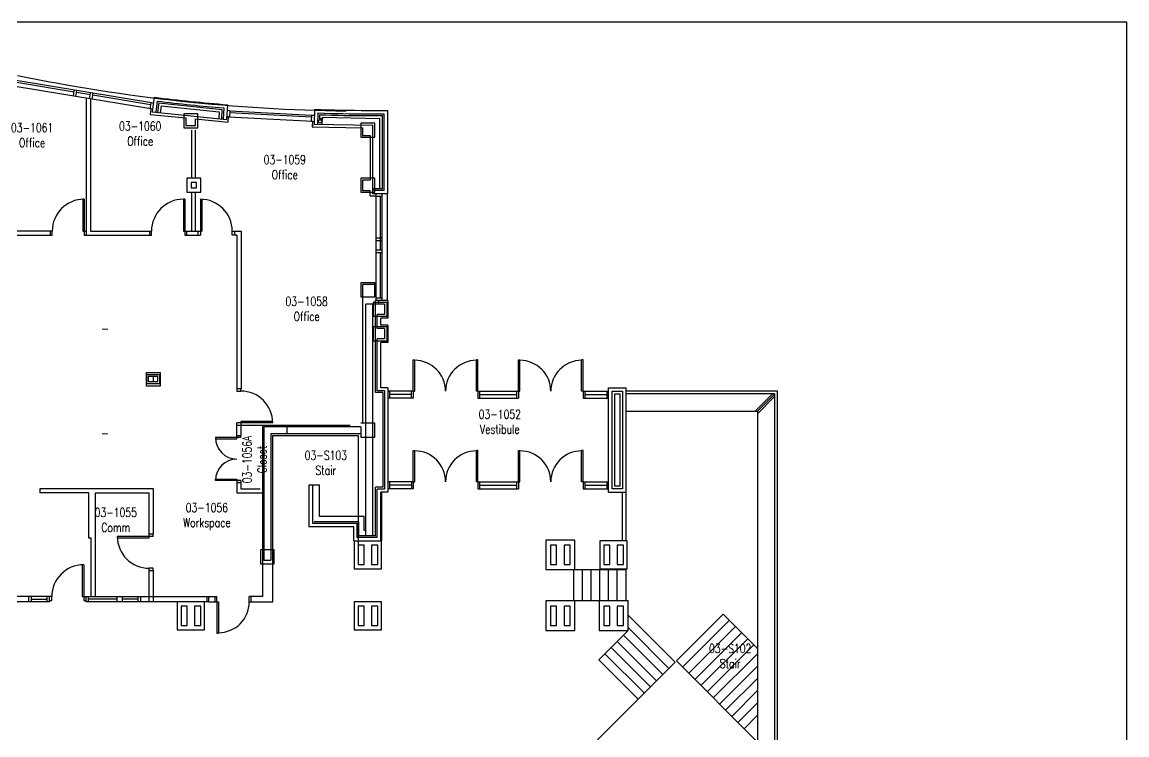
# Model space of a CAD drawing. Extents: x 11182 to 734459, y -1391328 to 152085.
# Drawn here: x 221500 to 253217, y 8977 to 29447 of the extents above; entities that cross this region are included whole.
import ezdxf
from ezdxf.enums import TextEntityAlignment as Align

# ---------------------------------------------------------------- set-up
doc = ezdxf.new("R2010")
doc.units = 0
doc.header["$LTSCALE"] = 500
doc.header["$MEASUREMENT"] = 0
doc.layers.add('0_Defpoints', color=106, linetype='CONTINUOUS', plot=False)
for name, color, linetype in [('0_room_data', 7, 'CONTINUOUS'), ('1_Wall_Exist', 251, 'CONTINUOUS'), ('3_Text', 7, 'CONTINUOUS')]:
    doc.layers.add(name, color=color, linetype=linetype)
doc.styles.add('1_200', font='simplex.shx', dxfattribs={"width": 0.75, "height": 460})

# ---------------------------------------------------------------- blocks, each defined once
blk = doc.blocks.new('room_data')
at = {"layer": '3_Text', "style": '1_200', "width": 0.75}
for tag, p in [('ROOMNUM', (0, 0)), ('ROOMUSE', (0, -575))]:
    blk.add_attdef(tag, text='', height=345, dxfattribs=at).set_placement(p, align=Align.MIDDLE_CENTER)

msp = doc.modelspace()

# ---------------------------------------------------------------- linework, layer by layer
at = {"layer": '0_Defpoints'}
msp.add_lwpolyline([(179247, 29447), (179247, -18416), (253217, -18416), (253217, 29447)], close=True, dxfattribs=at)
at = {"layer": '1_Wall_Exist'}
for p, q in [((225249, 26947), (221244, 27607)), ((225268, 27121), (221272, 27780)), ((221338, 27718), (222991, 27446)), ((222971, 27322), (222999, 27495)), ((223045, 27310), (223073, 27483)), ((223065, 27434), (223460, 27368)), ((223439, 27245), (223468, 27418)), ((223513, 27233), (223542, 27406)), ((223534, 27356), (225186, 27084)), ((225296, 27288), (225238, 26867)), ((223342, 27261), (223342, 23325)), ((223462, 27241), (223462, 23445)), ((225194, 27133), (225166, 26960)), ((225382, 27177), (225338, 26857)), ((225425, 27124), (225388, 26852)), ((225425, 27124), (227237, 26940)), ((225489, 27042), (225462, 26844)), ((225489, 27042), (227158, 26872)), ((227290, 26982), (227269, 26660)), ((227396, 27074), (227369, 26650)), ((225200, 26955), (225178, 26798)), ((225178, 26798), (226204, 26693)), ((225238, 26867), (227369, 26650)), ((226546, 26809), (226146, 26809)), ((226146, 26809), (226146, 26409)), ((226204, 26693), (226204, 26475)), ((226481, 26475), (226481, 26665)), ((226481, 26665), (227414, 26570)), ((226546, 26409), (226546, 26809)), ((227158, 26872), (227145, 26673)), ((227237, 26940), (227220, 26665)), ((227451, 26725), (227376, 26730)), ((227461, 26900), (227386, 26904)), ((227414, 26570), (227424, 26727)), ((227424, 26727), (229837, 26599)), ((227461, 26900), (227451, 26725)), ((227458, 26850), (229809, 26726)), ((227461, 26900), (229811, 26776)), ((229811, 26776), (229801, 26601)), ((229811, 26776), (229891, 26771)), ((229896, 26941), (229884, 26516)), ((229993, 26838), (229984, 26514)), ((230042, 26786), (230039, 26667)), ((230114, 26667), (230039, 26667)), ((230115, 26709), (230109, 26512)), ((230113, 26712), (231771, 26680)), ((231426, 26911), (231996, 26911)), ((231426, 26811), (231896, 26811)), ((231426, 26761), (231846, 26761)), ((231771, 24662), (231771, 26680)), ((231846, 24662), (231846, 26761)), ((231896, 24612), (231896, 26811)), ((231996, 24512), (231996, 26911)), ((226146, 26409), (226546, 26409)), ((226204, 26475), (226481, 26475)), ((226360, 26345), (226360, 24964)), ((226480, 24964), (226480, 26345)), ((229801, 26601), (229887, 26596)), ((229837, 26599), (229832, 26442)), ((229832, 26442), (231276, 26414)), ((229837, 26599), (229834, 26442)), ((229884, 26516), (231571, 26483)), ((231626, 26541), (231226, 26541)), ((231226, 26541), (231226, 26141)), ((231276, 26414), (231276, 26191)), ((231571, 24512), (231571, 26483)), ((231626, 26141), (231626, 26541)), ((231226, 26141), (231626, 26141)), ((231276, 26191), (231496, 26191)), ((231496, 26191), (231496, 24912)), ((226630, 24964), (226230, 24964)), ((226230, 24964), (226230, 24564)), ((226505, 24839), (226355, 24839)), ((226355, 24839), (226355, 24689)), ((226505, 24689), (226505, 24839)), ((226630, 24564), (226630, 24964)), ((231626, 24962), (231226, 24962)), ((231226, 24962), (231226, 24562)), ((231276, 24912), (231276, 24612)), ((231496, 24912), (231276, 24912)), ((231626, 24562), (231626, 24962)), ((226230, 24564), (226630, 24564)), ((226355, 24689), (226505, 24689)), ((226360, 24564), (226360, 23445)), ((226480, 23445), (226480, 24564)), ((231226, 24562), (231626, 24562)), ((231276, 24612), (231496, 24612)), ((231496, 24462), (231496, 24612)), ((231496, 24462), (231651, 24462)), ((231846, 24662), (231571, 24662)), ((231896, 24612), (231571, 24612)), ((231996, 24512), (231571, 24512)), ((231651, 24512), (231651, 21448)), ((231826, 24437), (231651, 24437)), ((231776, 24437), (231776, 22905)), ((231826, 24512), (231826, 21448)), ((231976, 24512), (231976, 21448)), ((223240, 24360), (223240, 23445)), ((223280, 24360), (223240, 24360)), ((223280, 24360), (223280, 23330)), ((226130, 24360), (226130, 23445)), ((226170, 24360), (226130, 24360)), ((226170, 24360), (226170, 23330)), ((226617, 24360), (226657, 24360)), ((226617, 24360), (226617, 23330)), ((226657, 24360), (226657, 23445)), ((217118, 23325), (222302, 23325)), ((222365, 23445), (220525, 23445)), ((222302, 23445), (222302, 23325)), ((222302, 23330), (222365, 23330)), ((222365, 23330), (222365, 23445)), ((223240, 23445), (223342, 23445)), ((223280, 23330), (223342, 23330)), ((223342, 23325), (225153, 23325)), ((223462, 23445), (225215, 23445)), ((225153, 23445), (225153, 23325)), ((225153, 23330), (225215, 23330)), ((225215, 23330), (225215, 23445)), ((226130, 23445), (226657, 23445)), ((226170, 23330), (226233, 23330)), ((226233, 23325), (226233, 23445)), ((226233, 23325), (226555, 23325)), ((226555, 23325), (226555, 23445)), ((226555, 23330), (226617, 23330)), ((227532, 23445), (227785, 23445)), ((227532, 23330), (227532, 23445)), ((227595, 23330), (227532, 23330)), ((227595, 23445), (227595, 23325)), ((227665, 23325), (227595, 23325)), ((227665, 23325), (227665, 18850)), ((227785, 23445), (227785, 18913)), ((231651, 23249), (231826, 23249)), ((231651, 23174), (231826, 23174)), ((231651, 22905), (231826, 22905)), ((231651, 22830), (231826, 22830)), ((231776, 22830), (231776, 21523)), ((231226, 21962), (231226, 21562)), ((231626, 21962), (231226, 21962)), ((231651, 21912), (231276, 21912)), ((231276, 21912), (231276, 17925)), ((231626, 21562), (231626, 21962)), ((231226, 21562), (231626, 21562)), ((231906, 21348), (231371, 21348)), ((231371, 14698), (231371, 21348)), ((231571, 14698), (231571, 21348)), ((231976, 21398), (231576, 21398)), ((231576, 21398), (231576, 20998)), ((231646, 18808), (231646, 21448)), ((231996, 21448), (231646, 21448)), ((231826, 21523), (231651, 21523)), ((231743, 21348), (231743, 21448)), ((231906, 21348), (231906, 21048)), ((231976, 20998), (231976, 21398)), ((231996, 21448), (231996, 20948)), ((231576, 20998), (231976, 20998)), ((231906, 21048), (231696, 21048)), ((231696, 20648), (231696, 21048)), ((231996, 20948), (231796, 20948)), ((231796, 20748), (231796, 20948)), ((231976, 20698), (231576, 20698)), ((231576, 20698), (231576, 20298)), ((231906, 20648), (231696, 20648)), ((231996, 20748), (231796, 20748)), ((231906, 20648), (231906, 20348)), ((231976, 20298), (231976, 20698)), ((231996, 20748), (231996, 20248)), ((231906, 20348), (231696, 20348)), ((231696, 18858), (231696, 20348)), ((231576, 20298), (231976, 20298)), ((231996, 20248), (231796, 20248)), ((231796, 18948), (231796, 20248)), ((232726, 19748), (232770, 19748)), ((232727, 18848), (232727, 19748)), ((232770, 18848), (232770, 19748)), ((234585, 19748), (234541, 19748)), ((234542, 18848), (234542, 19748)), ((234585, 18848), (234585, 19748)), ((235749, 18848), (235749, 19748)), ((235749, 19748), (235793, 19748)), ((235792, 18848), (235792, 19748)), ((237607, 19748), (237563, 19748)), ((237564, 18848), (237564, 19748)), ((237607, 18848), (237607, 19748)), ((225067, 18993), (225067, 19387)), ((225067, 19387), (225461, 19387)), ((225461, 19387), (225461, 18993)), ((225444, 19322), (225070, 19322)), ((225070, 19322), (225070, 19073)), ((225070, 19073), (225444, 19073)), ((225120, 19272), (225120, 19123)), ((225394, 19272), (225120, 19272)), ((225120, 19123), (225394, 19123)), ((225269, 19123), (225269, 19272)), ((225394, 19123), (225394, 19272)), ((225444, 19322), (225444, 19073)), ((225461, 18993), (225067, 18993)), ((227780, 18913), (227660, 18913)), ((227665, 18850), (227780, 18850)), ((227780, 18850), (227780, 18913)), ((231856, 18808), (231646, 18808)), ((231906, 18858), (231696, 18858)), ((231996, 18948), (231796, 18948)), ((231856, 18808), (231856, 16088)), ((231906, 18858), (231906, 16038)), ((231996, 18948), (231996, 15948)), ((232726, 18848), (231996, 18848)), ((232046, 18848), (232046, 18648)), ((232676, 18748), (232046, 18748)), ((232676, 18648), (232676, 18848)), ((232726, 18848), (232726, 18648)), ((232727, 18848), (232771, 18848)), ((234585, 18848), (234541, 18848)), ((234586, 18848), (235748, 18848)), ((234586, 18848), (234586, 18648)), ((234636, 18848), (234636, 18648)), ((234636, 18748), (235698, 18748)), ((235698, 18848), (235698, 18648)), ((235748, 18848), (235748, 18648)), ((235749, 18848), (235793, 18848)), ((237607, 18848), (237563, 18848)), ((237608, 18848), (238338, 18848)), ((237608, 18848), (237608, 18648)), ((237658, 18848), (237658, 18648)), ((237658, 18748), (238288, 18748)), ((238288, 18848), (238288, 18648)), ((238338, 15948), (238338, 18948)), ((238338, 18948), (238838, 18948)), ((238438, 16048), (238438, 18848)), ((238438, 18848), (238738, 18848)), ((238513, 16123), (238513, 18773)), ((238513, 18773), (238663, 18773)), ((238663, 18773), (238663, 16123)), ((238738, 18848), (238738, 16048)), ((238838, 14548), (238838, 18948)), ((243188, 18848), (238838, 18848)), ((243113, 18773), (238838, 18773)), ((243042, 18773), (242542, 18273)), ((243113, 18773), (242613, 18273)), ((243113, 8292), (243113, 18773)), ((243188, 8292), (243188, 18848)), ((232726, 18648), (231996, 18648)), ((234586, 18648), (235748, 18648)), ((237608, 18648), (238338, 18648)), ((243113, 18702), (242613, 18202)), ((238838, 18273), (242613, 18273)), ((242613, 18273), (242613, 8286)), ((227665, 17475), (227665, 17935)), ((228695, 17935), (227665, 17935)), ((227665, 17873), (230921, 17873)), ((228695, 17975), (227780, 17975)), ((227780, 17975), (227780, 17578)), ((228398, 17873), (228398, 12948)), ((228440, 17823), (228440, 13998)), ((231226, 17823), (228440, 17823)), ((229111, 17623), (229111, 17823)), ((231626, 17925), (231226, 17925)), ((231226, 17823), (231226, 17525)), ((231626, 17525), (231626, 17925)), ((227775, 17515), (227050, 17515)), ((227050, 17515), (227050, 17475)), ((227050, 17475), (227665, 17475)), ((227665, 17578), (227780, 17578)), ((227775, 17515), (227775, 17578)), ((228640, 17623), (228640, 13998)), ((231226, 17623), (228640, 17623)), ((228698, 12798), (228698, 17573)), ((228698, 17573), (231144, 17573)), ((231144, 17573), (231144, 13873)), ((231226, 17525), (231626, 17525)), ((232727, 17148), (232771, 17148)), ((232727, 16248), (232727, 17148)), ((232770, 16248), (232770, 17148)), ((234585, 17148), (234541, 17148)), ((234542, 16248), (234542, 17148)), ((234585, 16248), (234585, 17148)), ((235749, 16248), (235749, 17148)), ((235749, 17148), (235793, 17148)), ((235792, 16248), (235792, 17148)), ((237607, 17148), (237563, 17148)), ((237564, 16248), (237564, 17148)), ((237607, 16248), (237607, 17148)), ((227050, 16325), (227665, 16325)), ((227050, 16285), (227050, 16325)), ((227775, 16285), (227050, 16285)), ((227665, 16325), (227665, 15928)), ((227665, 16223), (227780, 16223)), ((227775, 16285), (227775, 16223)), ((227780, 16223), (227780, 16048)), ((232726, 16248), (231996, 16248)), ((232046, 16248), (232046, 16048)), ((232676, 16248), (232676, 16048)), ((232726, 16248), (232726, 16048)), ((232727, 16248), (232771, 16248)), ((234585, 16248), (234541, 16248)), ((234586, 16248), (235748, 16248)), ((234586, 16248), (234586, 16048)), ((234636, 16248), (234636, 16048)), ((235698, 16248), (235698, 16048)), ((235748, 16248), (235748, 16048)), ((235749, 16248), (235793, 16248)), ((237607, 16248), (237563, 16248)), ((237608, 16248), (238338, 16248)), ((237608, 16248), (237608, 16048)), ((237658, 16248), (237658, 16048)), ((238288, 16248), (238288, 16048)), ((225269, 16048), (222008, 16048)), ((222008, 16048), (222008, 15928)), ((223415, 15928), (222008, 15928)), ((223415, 14624), (223415, 15928)), ((223599, 15928), (223599, 12948)), ((223599, 15928), (225149, 15928)), ((225149, 14637), (225149, 15928)), ((225269, 14740), (225269, 16048)), ((227665, 15928), (228398, 15928)), ((227780, 16048), (228335, 16048)), ((230034, 16148), (229734, 16148)), ((229734, 16148), (229734, 14948)), ((229834, 16148), (229834, 15048)), ((230034, 15248), (230034, 16148)), ((231856, 16088), (231646, 16088)), ((231646, 14698), (231646, 16088)), ((231906, 16038), (231696, 16038)), ((231696, 14648), (231696, 16038)), ((231996, 15948), (231796, 15948)), ((231796, 14548), (231796, 15948)), ((231826, 14548), (231826, 15948)), ((232726, 16048), (231996, 16048)), ((232676, 16148), (232046, 16148)), ((234586, 16048), (235748, 16048)), ((234636, 16148), (235698, 16148)), ((237608, 16048), (238338, 16048)), ((237658, 16148), (238288, 16148)), ((238338, 15948), (238838, 15948)), ((238738, 16048), (238438, 16048)), ((238663, 16123), (238513, 16123)), ((238738, 14548), (238738, 15948)), ((231319, 15248), (230034, 15248)), ((231319, 14848), (231319, 15248)), ((231019, 14948), (229734, 14948)), ((231119, 15048), (229834, 15048)), ((231169, 15098), (229884, 15098)), ((231019, 14548), (231019, 14948)), ((231119, 14648), (231119, 15048)), ((231169, 14698), (231169, 15098)), ((223479, 14624), (223415, 14624)), ((223479, 12948), (223479, 14624)), ((225264, 14677), (224234, 14677)), ((224234, 14677), (224234, 14637)), ((224234, 14637), (225149, 14637)), ((225264, 14740), (225149, 14740)), ((225264, 14677), (225264, 14740)), ((231696, 14648), (231119, 14648)), ((231646, 14698), (231169, 14698)), ((231371, 14848), (231319, 14848)), ((228741, 14294), (228341, 14294)), ((228341, 14294), (228341, 13894)), ((228741, 13894), (228741, 14294)), ((231019, 14548), (231826, 14548)), ((231036, 14548), (231036, 13748)), ((231319, 14423), (231144, 14423)), ((231319, 13873), (231319, 14423)), ((231709, 14423), (231534, 14423)), ((231534, 14423), (231534, 13873)), ((231709, 13873), (231709, 14423)), ((231817, 13748), (231817, 14548)), ((236536, 14573), (236536, 13723)), ((237367, 14573), (236536, 14573)), ((236844, 14423), (236669, 14423)), ((236669, 14423), (236669, 13873)), ((236844, 13873), (236844, 14423)), ((237234, 14423), (237059, 14423)), ((237059, 14423), (237059, 13873)), ((237234, 13873), (237234, 14423)), ((237367, 13723), (237367, 14573)), ((238090, 14548), (238090, 13748)), ((238871, 14548), (238090, 14548)), ((238373, 14423), (238198, 14423)), ((238198, 14423), (238198, 13873)), ((238373, 13873), (238373, 14423)), ((238763, 14423), (238588, 14423)), ((238588, 14423), (238588, 13873)), ((238763, 13873), (238763, 14423)), ((238871, 13748), (238871, 14548)), ((228440, 13998), (228640, 13998)), ((223228, 13863), (223228, 12948)), ((223268, 13863), (223228, 13863)), ((223268, 13863), (223268, 12833)), ((225149, 12798), (225149, 13762)), ((225264, 13762), (225149, 13762)), ((225149, 13700), (225269, 13700)), ((225264, 13700), (225264, 13762)), ((225269, 12798), (225269, 13700)), ((228341, 13894), (228741, 13894)), ((231036, 13748), (231817, 13748)), ((231144, 13873), (231319, 13873)), ((231534, 13873), (231709, 13873)), ((236536, 13723), (238838, 13723)), ((236669, 13873), (236844, 13873)), ((237059, 13873), (237234, 13873)), ((237338, 12823), (237338, 13723)), ((237588, 12823), (237588, 13723)), ((237838, 12823), (237838, 13723)), ((238088, 12823), (238088, 13723)), ((238090, 13748), (238871, 13748)), ((238198, 13873), (238373, 13873)), ((238338, 12823), (238338, 13723)), ((238588, 13873), (238763, 13873)), ((238588, 12823), (238588, 13723)), ((238838, 12823), (238838, 13723)), ((222353, 12948), (217199, 12948)), ((222290, 12798), (217262, 12798)), ((221690, 12798), (221690, 12948)), ((221768, 12798), (221768, 12948)), ((221768, 12873), (222218, 12873)), ((222218, 12798), (222218, 12948)), ((222290, 12798), (222290, 12948)), ((222290, 12833), (222353, 12833)), ((222353, 12833), (222353, 12948)), ((223228, 12948), (227092, 12948)), ((223268, 12833), (223330, 12833)), ((223330, 12948), (223330, 12798)), ((226859, 12798), (223330, 12798)), ((223405, 12798), (223405, 12948)), ((224228, 12873), (223405, 12873)), ((224228, 12798), (224228, 12948)), ((224378, 12798), (224378, 12949)), ((224828, 12873), (224378, 12873)), ((224828, 12798), (224828, 12948)), ((224907, 12798), (224907, 12948)), ((225956, 12798), (225956, 11998)), ((226737, 11998), (226737, 12798)), ((226809, 12798), (226809, 12948)), ((226859, 12798), (226859, 12948)), ((226860, 12798), (227136, 12798)), ((227042, 12798), (227042, 12948)), ((227092, 12798), (227092, 12948)), ((227093, 12798), (227093, 11898)), ((227136, 12798), (227136, 11898)), ((228022, 12798), (228022, 12948)), ((228398, 12948), (228022, 12948)), ((228022, 12798), (228698, 12798)), ((228072, 12798), (228072, 12948)), ((231036, 12798), (231036, 11998)), ((231817, 12798), (231036, 12798)), ((231817, 11998), (231817, 12798)), ((236536, 12823), (236536, 11973)), ((238896, 12823), (236536, 12823)), ((237367, 11973), (237367, 12823)), ((238065, 12823), (238065, 11973)), ((238896, 11973), (238896, 12823)), ((226239, 12673), (226064, 12673)), ((226064, 12673), (226064, 12123)), ((226239, 12123), (226239, 12673)), ((226629, 12673), (226454, 12673)), ((226454, 12673), (226454, 12123)), ((226629, 12123), (226629, 12673)), ((231319, 12673), (231144, 12673)), ((231144, 12673), (231144, 12123)), ((231319, 12123), (231319, 12673)), ((231709, 12673), (231534, 12673)), ((231534, 12673), (231534, 12123)), ((231709, 12123), (231709, 12673)), ((236844, 12673), (236669, 12673)), ((236669, 12673), (236669, 12123)), ((236844, 12123), (236844, 12673)), ((237234, 12673), (237059, 12673)), ((237059, 12673), (237059, 12123)), ((237234, 12123), (237234, 12673)), ((238373, 12673), (238198, 12673)), ((238198, 12673), (238198, 12123)), ((238373, 12123), (238373, 12673)), ((238763, 12673), (238588, 12673)), ((238588, 12673), (238588, 12123)), ((238763, 12123), (238763, 12673)), ((240247, 11065), (238896, 12416)), ((240283, 11100), (241626, 12444)), ((241626, 12444), (242613, 11457)), ((226064, 12123), (226239, 12123)), ((226454, 12123), (226629, 12123)), ((231144, 12123), (231319, 12123)), ((231534, 12123), (231709, 12123)), ((236669, 12123), (236844, 12123)), ((237059, 12123), (237234, 12123)), ((238198, 12123), (238373, 12123)), ((238588, 12123), (238763, 12123)), ((240070, 10888), (238896, 12062)), ((240459, 10923), (241803, 12267)), ((240636, 10746), (241980, 12090)), ((225956, 11998), (226737, 11998)), ((227093, 11898), (227137, 11898)), ((231036, 11998), (231817, 11998)), ((236536, 11973), (237367, 11973)), ((238057, 11134), (238896, 11973)), ((238065, 11973), (238896, 11973)), ((239894, 10711), (238764, 11841)), ((240813, 10570), (242156, 11913)), ((240990, 10393), (242333, 11736)), ((239540, 10358), (238410, 11487)), ((239717, 10534), (238587, 11664)), ((241166, 10216), (242510, 11560)), ((239187, 10004), (238057, 11134)), ((239363, 10181), (238234, 11310)), ((241343, 10039), (242613, 11309)), ((237469, 8286), (240247, 11065)), ((240283, 11100), (242613, 8770)), ((241520, 9863), (242613, 10956)), ((241697, 9686), (242613, 10602)), ((241874, 9509), (242613, 10249)), ((242050, 9332), (242613, 9895)), ((242227, 9155), (242613, 9541))]:
    msp.add_line(p, q, dxfattribs=at)
msp.add_circle((230050, 26597), 50, dxfattribs=at)
for centre, radius, start, end in [((231426, 76816), 49925, 258.3766, 269.2902), ((231426, 76911), 50000, 262.9578, 265.3769), ((231426, 76911), 50100, 263.0707, 265.2659), ((231426, 66023), 39112, 267.7581, 270), ((231426, 65413), 38602, 267.8728, 270), ((231426, 65083), 38322, 267.9299, 270), ((223280, 23445), 915, 90, 180), ((226130, 23445), 915, 90, 180), ((226617, 23445), 915, 0, 90), ((232770, 18848), 886, 0, 90), ((234542, 18848), 886, 90, 180), ((235792, 18848), 886, 0, 90), ((237564, 18848), 886, 90, 180), ((227780, 17935), 915, 0, 90), ((227665, 17515), 615, 180, 270), ((232770, 16248), 886, 0, 90), ((234542, 16248), 886, 90, 180), ((235792, 16248), 886, 0, 90), ((237564, 16248), 886, 90, 180), ((227665, 16285), 615, 90, 180), ((225149, 14677), 915, 180, 270), ((223268, 12948), 915, 90, 180), ((227136, 12798), 886, 270, 0)]:
    msp.add_arc(centre, radius, start, end, dxfattribs=at)

# ---------------------------------------------------------------- block references
at = {"layer": '0_room_data', "xscale": 0.75, "yscale": 0.75, "zscale": 0.75}
for p, values in [((221787, 26414), {'ROOMNUM': '03-1061', 'ROOMUSE': 'Office'}), ((224891, 26459), {'ROOMNUM': '03-1060', 'ROOMUSE': 'Office'}), ((229041, 25498), {'ROOMNUM': '03-1059', 'ROOMUSE': 'Office'}), ((229669, 21426), {'ROOMNUM': '03-1058', 'ROOMUSE': 'Office'}), ((235215, 18186), {'ROOMNUM': '03-1052', 'ROOMUSE': 'Vestibule'}), ((230220, 17007), {'ROOMNUM': '03-S103', 'ROOMUSE': 'Stair'}), ((226804, 15506), {'ROOMNUM': '03-1056', 'ROOMUSE': 'Workspace'}), ((224190, 15365), {'ROOMNUM': '03-1055', 'ROOMUSE': 'Comm'}), ((241828, 11459), {'ROOMNUM': '03-S102', 'ROOMUSE': 'Stair'})]:
    msp.add_blockref('room_data', p, dxfattribs=at).add_auto_attribs(values)
at = {"layer": '0_room_data', "xscale": 0.75, "yscale": 0.75, "zscale": 0.75, "rotation": 90}
msp.add_blockref('room_data', (227959, 16886), dxfattribs=at).add_auto_attribs({'ROOMNUM': '03-1056A', 'ROOMUSE': 'Closet'})

# ---------------------------------------------------------------- texts
at = {"layer": '3_Text', "style": '1_200', "width": 0.75}
for p in [(223762, 20506), (223762, 17503)]:
    msp.add_text('-', height=282, dxfattribs=at).set_placement(p)

doc.saveas('drawing.dxf')
